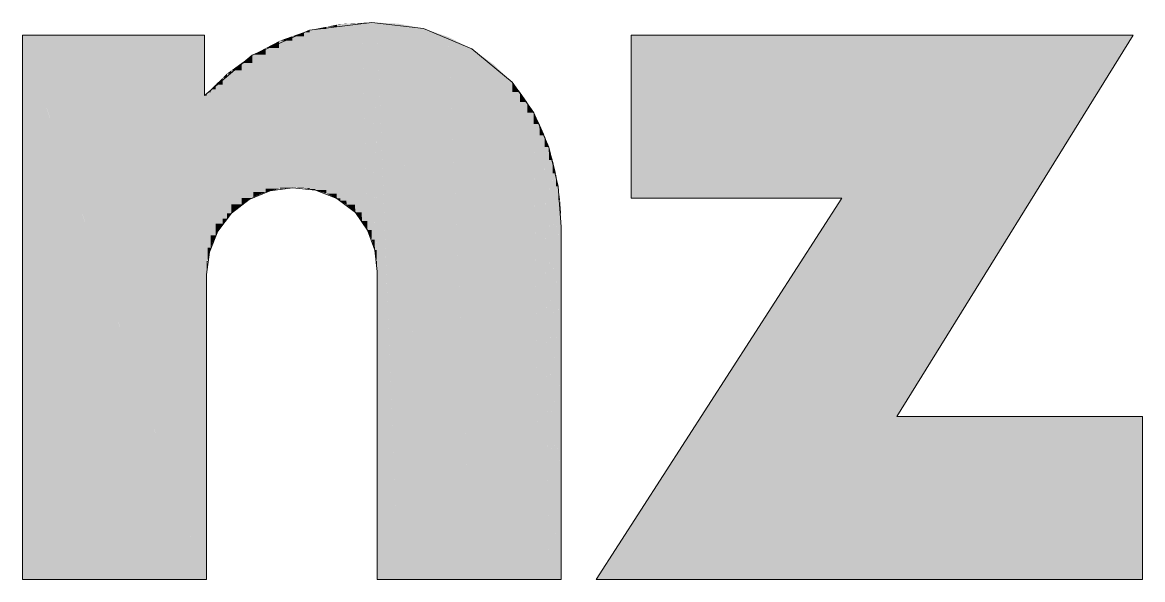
# Model space of a CAD drawing. Extents: x -1 to 1342, y -35 to 723.
# Drawn here: x 1079.57 to 1084.98, y 282 to 284.69 of the extents above; entities that cross this region are included whole.
import ezdxf

# ---------------------------------------------------------------- set-up
doc = ezdxf.new("R2010")
doc.units = 0
doc.layers.get('0').update_dxf_attribs({"lineweight": 18})
doc.layers.add('P11_Plankopf_Ausführung_AF_4_800 Plankopf', color=7, linetype='Continuous', lineweight=25)

# ---------------------------------------------------------------- blocks, each defined once
blk = doc.blocks.new('Referenz-A0SKLQSHLL', base_point=(1054.4775, 131.3883))
at = {"layer": 'P11_Plankopf_Ausführung_AF_4_800 Plankopf', "color": 0, "linetype": 'Continuous', "lineweight": 13, "ltscale": 16.9}
for p, q in [((1081.2577, 284.6908), (1080.9577, 284.6534)), ((1081.5085, 284.6612), (1081.2577, 284.6908)), ((1080.4495, 284.6294), (1079.5699, 284.6294)), ((1079.5699, 284.6294), (1079.5699, 282)), ((1080.4495, 284.3378), (1080.4495, 284.6294)), ((1080.9577, 284.6534), (1080.6807, 284.5325)), ((1081.7409, 284.5625), (1081.5085, 284.6612)), ((1084.9358, 284.629), (1082.511, 284.629)), ((1082.511, 284.629), (1082.511, 283.8412)), ((1083.795, 282.7878), (1084.9358, 284.629)), ((1081.9362, 284.4024), (1081.7409, 284.5625)), ((1080.6807, 284.5325), (1080.4495, 284.3378)), ((1082.04, 284.2542), (1081.9362, 284.4024)), ((1082.113, 284.0887), (1082.04, 284.2542)), ((1082.1589, 283.8985), (1082.113, 284.0887)), ((1080.7662, 283.8779), (1080.6659, 283.8356)), ((1080.8741, 283.8927), (1080.7662, 283.8779)), ((1080.9852, 283.8814), (1080.8741, 283.8927)), ((1081.0892, 283.8405), (1080.9852, 283.8814)), ((1082.1734, 283.7035), (1082.1589, 283.8985)), ((1080.6659, 283.8356), (1080.58, 283.7688)), ((1081.1784, 283.7732), (1081.0892, 283.8405)), ((1083.529, 283.8412), (1082.3422, 282)), ((1082.511, 283.8412), (1083.529, 283.8412)), ((1080.58, 283.7688), (1080.5143, 283.6821)), ((1081.2371, 283.6882), (1081.1784, 283.7732)), ((1082.1734, 282), (1082.1734, 283.7035)), ((1080.5143, 283.6821), (1080.4732, 283.5813)), ((1081.2728, 283.5913), (1081.2371, 283.6882)), ((1081.2833, 283.4886), (1081.2728, 283.5913)), ((1080.4732, 283.5813), (1080.4597, 283.4733)), ((1081.2833, 283.4886), (1081.2833, 282)), ((1080.4597, 282), (1080.4597, 283.4733)), ((1084.9818, 282.7878), (1083.795, 282.7878)), ((1084.9818, 282), (1084.9818, 282.7878)), ((1079.5699, 282), (1080.4597, 282)), ((1081.2833, 282), (1082.1734, 282)), ((1082.3422, 282), (1084.9818, 282))]:
    blk.add_line(p, q, dxfattribs=at)
at = {"layer": 'P11_Plankopf_Ausführung_AF_4_800 Plankopf', "color": 0, "linetype": 'Continuous', "lineweight": 0, "ltscale": 0.0169}
for points in [[(1081.0386, 284.6589), (1080.9852, 284.6589), (1081.0386, 284.6695)], [(1081.0892, 284.6695), (1081.0386, 284.6695), (1081.0892, 284.6795)], [(1081.0878, 283.8645), (1081.0386, 283.8645), (1081.0386, 284.6695)], [(1081.0892, 283.8405), (1081.0892, 284.6695), (1081.0386, 284.6695)], [(1081.1064, 284.6795), (1081.0892, 284.6795), (1081.1064, 284.6829)], [(1081.1062, 283.8405), (1081.0892, 283.8405), (1081.0892, 284.6795)], [(1081.1064, 283.8293), (1081.1064, 284.6795), (1081.0892, 284.6795)], [(1081.1361, 284.6829), (1081.1064, 284.6829), (1081.1361, 284.6845)], [(1081.1355, 283.8293), (1081.1064, 283.8293), (1081.1064, 284.6829)], [(1081.1361, 283.8099), (1081.1361, 284.6829), (1081.1064, 284.6829)], [(1081.1784, 284.6845), (1081.1361, 284.6845), (1081.1784, 284.6867)], [(1081.1767, 283.8099), (1081.1361, 283.8099), (1081.1361, 284.6845)], [(1081.1784, 283.7732), (1081.1784, 284.6845), (1081.1361, 284.6845)], [(1081.2104, 284.6867), (1081.1784, 284.6867), (1081.2104, 284.6883)], [(1081.2091, 283.7732), (1081.1784, 283.7732), (1081.1784, 284.6867)], [(1081.2104, 283.7325), (1081.2104, 284.6867), (1081.1784, 284.6867)], [(1081.2371, 284.6883), (1081.2104, 284.6883), (1081.2371, 284.6897)], [(1081.2359, 283.7325), (1081.2104, 283.7325), (1081.2104, 284.6883)], [(1081.2371, 283.6882), (1081.2371, 284.6883), (1081.2104, 284.6883)], [(1081.2577, 284.6897), (1081.2371, 284.6897), (1081.2577, 284.6908)], [(1081.2568, 283.6882), (1081.2371, 283.6882), (1081.2371, 284.6897)], [(1081.2577, 283.6415), (1081.2577, 284.6897), (1081.2371, 284.6897)], [(1081.258, 283.6415), (1081.2577, 283.6415), (1081.2577, 284.6908)], [(1081.258, 283.6409), (1081.258, 284.6908), (1081.2577, 284.6908)], [(1081.258, 284.6908), (1081.2577, 284.6908), (1081.2577, 284.6908)], [(1081.2721, 283.6409), (1081.258, 283.6409), (1081.258, 284.6908)], [(1081.2728, 284.6901), (1081.258, 284.6901), (1081.258, 284.6908)], [(1081.2728, 283.5913), (1081.2728, 284.6901), (1081.258, 284.6901)], [(1081.2809, 283.5913), (1081.2728, 283.5913), (1081.2728, 284.6901)], [(1081.2813, 284.6897), (1081.2728, 284.6897), (1081.2728, 284.6901)], [(1081.2813, 283.5403), (1081.2813, 284.6897), (1081.2728, 284.6897)], [(1081.2832, 283.5403), (1081.2813, 283.5403), (1081.2813, 284.6897)], [(1081.2833, 284.6896), (1081.2813, 284.6896), (1081.2813, 284.6897)], [(1081.2833, 283.4886), (1081.2833, 284.6896), (1081.2813, 284.6896)], [(1081.3283, 283.4886), (1081.2833, 283.4886), (1081.2833, 284.6896)], [(1081.3842, 284.6849), (1081.2835, 284.6849), (1081.2833, 284.6896)], [(1081.3842, 282), (1081.3842, 284.6849), (1081.2835, 284.6849)], [(1081.3842, 282), (1081.5085, 282), (1081.3842, 284.6849)], [(1081.5085, 284.6612), (1081.3853, 284.6612), (1081.3842, 284.6849)], [(1079.5699, 282), (1080.4495, 282), (1079.5699, 284.6294)], [(1080.4495, 284.3378), (1080.4495, 284.6294), (1079.5699, 284.6294)], [(1080.4495, 284.3378), (1079.6675, 284.3378), (1079.5699, 284.6294)], [(1080.8741, 284.6029), (1080.8149, 284.6029), (1080.8741, 284.6239)], [(1080.93, 284.6239), (1080.8741, 284.6239), (1080.93, 284.6436)], [(1080.9299, 283.8927), (1080.8741, 283.8927), (1080.8741, 284.6239)], [(1080.93, 283.8908), (1080.93, 284.6239), (1080.8741, 284.6239)], [(1080.9577, 284.6436), (1080.93, 284.6436), (1080.9577, 284.6534)], [(1080.9576, 283.8908), (1080.93, 283.8908), (1080.93, 284.6436)], [(1080.9577, 283.8861), (1080.9577, 284.6436), (1080.93, 284.6436)], [(1080.9852, 284.6534), (1080.9577, 284.6534), (1080.9852, 284.6589)], [(1080.9851, 283.8861), (1080.9577, 283.8861), (1080.9577, 284.6534)], [(1080.9852, 283.8814), (1080.9852, 284.6534), (1080.9577, 284.6534)], [(1081.0375, 283.8814), (1080.9852, 283.8814), (1080.9852, 284.6589)], [(1081.0386, 283.8645), (1081.0386, 284.6589), (1080.9852, 284.6589)], [(1081.5085, 282), (1081.5085, 284.6612), (1081.3853, 284.6612)], [(1081.5085, 282), (1081.6282, 282), (1081.5085, 284.6612)], [(1081.6282, 284.6201), (1081.5103, 284.6201), (1081.5085, 284.6612)], [(1081.6282, 282), (1081.6282, 284.6201), (1081.5103, 284.6201)], [(1081.6282, 282), (1081.7409, 282), (1081.6282, 284.6201)], [(1081.7409, 284.5625), (1081.6307, 284.5625), (1081.6282, 284.6201)], [(1082.511, 283.8412), (1083.529, 283.8412), (1082.511, 284.629)], [(1083.529, 283.8412), (1083.529, 284.629), (1082.511, 284.629)], [(1083.529, 282), (1083.795, 282), (1083.529, 284.629)], [(1083.795, 282), (1083.795, 284.629), (1083.529, 284.629)], [(1083.795, 282.7878), (1084.9358, 284.629), (1083.795, 284.629)], [(1080.7453, 284.5347), (1080.6851, 284.5347), (1080.7453, 284.5664)], [(1080.8089, 284.5664), (1080.7453, 284.5664), (1080.8089, 284.5998)], [(1080.8089, 283.8872), (1080.7453, 283.8872), (1080.7453, 284.5664)], [(1080.8089, 283.8872), (1080.8089, 284.5664), (1080.7453, 284.5664)], [(1080.8149, 284.5998), (1080.8089, 284.5998), (1080.8149, 284.6029)], [(1080.8149, 283.8877), (1080.8089, 283.8877), (1080.8089, 284.5998)], [(1080.8149, 283.8877), (1080.8149, 284.5998), (1080.8089, 284.5998)], [(1080.8741, 283.8927), (1080.8149, 283.8927), (1080.8149, 284.6029)], [(1080.8741, 283.8927), (1080.8741, 284.6029), (1080.8149, 284.6029)], [(1081.7409, 282), (1081.7409, 284.5625), (1081.6307, 284.5625)], [(1081.7409, 282), (1081.8442, 282), (1081.7409, 284.5625)], [(1081.8442, 284.4894), (1081.7438, 284.4894), (1081.7409, 284.5625)], [(1080.6807, 284.4953), (1080.6295, 284.4953), (1080.6807, 284.5325)], [(1080.6851, 284.5325), (1080.6807, 284.5325), (1080.6851, 284.5347)], [(1080.6851, 283.8461), (1080.6807, 283.8461), (1080.6807, 284.5325)], [(1080.6851, 283.8461), (1080.6851, 284.5325), (1080.6807, 284.5325)], [(1080.7453, 283.8715), (1080.6851, 283.8715), (1080.6851, 284.5347)], [(1080.7453, 283.8715), (1080.7453, 284.5347), (1080.6851, 284.5347)], [(1080.58, 284.4435), (1080.5581, 284.4435), (1080.58, 284.4594)], [(1080.6295, 284.4594), (1080.58, 284.4594), (1080.6295, 284.4953)], [(1080.6295, 283.8116), (1080.58, 283.8116), (1080.58, 284.4594)], [(1080.6295, 283.8116), (1080.6295, 284.4594), (1080.58, 284.4594)], [(1080.6807, 283.8434), (1080.6295, 283.8434), (1080.6295, 284.4953)], [(1080.6807, 283.8434), (1080.6807, 284.4953), (1080.6295, 284.4953)], [(1081.8442, 282), (1081.8442, 284.4894), (1081.7438, 284.4894)], [(1081.8442, 282), (1081.9362, 282), (1081.8442, 284.4894)], [(1081.9362, 284.4024), (1081.8474, 284.4024), (1081.8442, 284.4894)], [(1080.5378, 284.3908), (1080.504, 284.3908), (1080.5378, 284.4238)], [(1080.5581, 284.4238), (1080.5378, 284.4238), (1080.5581, 284.4435)], [(1080.5581, 283.7428), (1080.5378, 283.7428), (1080.5378, 284.4238)], [(1080.5581, 283.7428), (1080.5581, 284.4238), (1080.5378, 284.4238)], [(1080.58, 283.7688), (1080.5581, 283.7688), (1080.5581, 284.4435)], [(1080.58, 283.7688), (1080.58, 284.4435), (1080.5581, 284.4435)], [(1081.9362, 282), (1081.9362, 284.4024), (1081.8474, 284.4024)], [(1081.9362, 282), (1081.974, 282), (1081.9362, 284.4024)], [(1081.974, 284.3553), (1081.9369, 284.3553), (1081.9362, 284.4024)], [(1080.4597, 284.3378), (1080.4495, 284.3378), (1080.4597, 284.3477)], [(1080.4644, 284.3477), (1080.4597, 284.3477), (1080.4644, 284.3524)], [(1080.4644, 283.5385), (1080.4597, 283.5385), (1080.4597, 284.3477)], [(1080.4644, 283.5385), (1080.4644, 284.3477), (1080.4597, 284.3477)], [(1080.4793, 284.3524), (1080.4644, 284.3524), (1080.4793, 284.3668)], [(1080.4793, 283.6022), (1080.4644, 283.6022), (1080.4644, 284.3524)], [(1080.4793, 283.6022), (1080.4793, 284.3524), (1080.4644, 284.3524)], [(1080.504, 284.3668), (1080.4793, 284.3668), (1080.504, 284.3908)], [(1080.504, 283.6628), (1080.4793, 283.6628), (1080.4793, 284.3668)], [(1080.504, 283.6628), (1080.504, 284.3668), (1080.4793, 284.3668)], [(1080.5378, 283.7188), (1080.504, 283.7188), (1080.504, 284.3908)], [(1080.5378, 283.7188), (1080.5378, 284.3908), (1080.504, 284.3908)], [(1081.974, 282), (1081.974, 284.3553), (1081.9369, 284.3553)], [(1081.974, 282), (1082.0086, 282), (1081.974, 284.3553)], [(1082.0086, 284.3058), (1081.9747, 284.3058), (1081.974, 284.3553)], [(1080.4495, 282), (1080.4495, 284.3378), (1079.6675, 284.3378)], [(1080.4495, 282), (1080.4597, 282), (1080.4495, 284.3378)], [(1080.4597, 283.4733), (1080.4597, 284.3378), (1080.4495, 284.3378)], [(1080.4597, 283.4733), (1080.4532, 283.4733), (1080.4495, 284.3378)], [(1082.0086, 282), (1082.0086, 284.3058), (1081.9747, 284.3058)], [(1082.0086, 282), (1082.04, 282), (1082.0086, 284.3058)], [(1082.04, 284.2542), (1082.0093, 284.2542), (1082.0086, 284.3058)], [(1082.04, 282), (1082.04, 284.2542), (1082.0093, 284.2542)], [(1082.04, 282), (1082.0679, 282), (1082.04, 284.2542)], [(1082.0679, 284.2006), (1082.0407, 284.2006), (1082.04, 284.2542)], [(1082.0679, 282), (1082.0679, 284.2006), (1082.0407, 284.2006)], [(1082.0679, 282), (1082.0923, 282), (1082.0679, 284.2006)], [(1082.0923, 284.1454), (1082.0685, 284.1454), (1082.0679, 284.2006)], [(1082.0923, 282), (1082.0923, 284.1454), (1082.0685, 284.1454)], [(1082.0923, 282), (1082.113, 282), (1082.0923, 284.1454)], [(1082.113, 284.0887), (1082.0929, 284.0887), (1082.0923, 284.1454)], [(1082.113, 282), (1082.113, 284.0887), (1082.0929, 284.0887)], [(1082.113, 282), (1082.1318, 282), (1082.113, 284.0887)], [(1082.1318, 284.0261), (1082.1136, 284.0261), (1082.113, 284.0887)], [(1082.1318, 282), (1082.1318, 284.0261), (1082.1136, 284.0261)], [(1082.1318, 282), (1082.1471, 282), (1082.1318, 284.0261)], [(1082.1471, 283.9627), (1082.1323, 283.9627), (1082.1318, 284.0261)], [(1082.1471, 282), (1082.1471, 283.9627), (1082.1323, 283.9627)], [(1082.1471, 282), (1082.1589, 282), (1082.1471, 283.9627)], [(1082.1589, 283.8985), (1082.1475, 283.8985), (1082.1471, 283.9627)], [(1080.6851, 283.8461), (1080.7453, 283.8715), (1080.6851, 283.8715)], [(1080.7453, 283.8715), (1080.8089, 283.8872), (1080.7453, 283.8872)], [(1080.8089, 283.8872), (1080.8149, 283.8877), (1080.8089, 283.8877)], [(1080.8149, 283.8877), (1080.8741, 283.8927), (1080.8149, 283.8927)], [(1080.93, 283.8908), (1080.9299, 283.8927), (1080.8741, 283.8927)], [(1080.9577, 283.8861), (1080.9576, 283.8908), (1080.93, 283.8908)], [(1080.9852, 283.8814), (1080.9851, 283.8861), (1080.9577, 283.8861)], [(1081.0386, 283.8645), (1081.0375, 283.8814), (1080.9852, 283.8814)], [(1081.0892, 283.8405), (1081.0878, 283.8645), (1081.0386, 283.8645)], [(1082.1589, 282), (1082.1589, 283.8985), (1082.1475, 283.8985)], [(1082.1589, 282), (1082.1673, 282), (1082.1589, 283.8985)], [(1082.1673, 283.8338), (1082.1592, 283.8338), (1082.1589, 283.8985)], [(1080.58, 283.7688), (1080.6295, 283.8116), (1080.58, 283.8116)], [(1080.6295, 283.8116), (1080.6807, 283.8434), (1080.6295, 283.8434)], [(1080.6807, 283.8434), (1080.6851, 283.8461), (1080.6807, 283.8461)], [(1081.1064, 283.8293), (1081.1062, 283.8405), (1081.0892, 283.8405)], [(1081.1361, 283.8099), (1081.1355, 283.8293), (1081.1064, 283.8293)], [(1081.1784, 283.7732), (1081.1767, 283.8099), (1081.1361, 283.8099)], [(1082.1673, 282), (1082.1673, 283.8338), (1082.1592, 283.8338)], [(1082.1673, 282), (1082.1721, 282), (1082.1673, 283.8338)], [(1082.1721, 283.7687), (1082.1674, 283.7687), (1082.1673, 283.8338)], [(1082.3422, 282), (1083.529, 282), (1083.529, 283.8412)], [(1080.5581, 283.7428), (1080.58, 283.7688), (1080.5581, 283.7688)], [(1081.2104, 283.7325), (1081.2091, 283.7732), (1081.1784, 283.7732)], [(1082.1721, 282), (1082.1721, 283.7687), (1082.1674, 283.7687)], [(1082.1721, 282), (1082.1734, 282), (1082.1721, 283.7687)], [(1082.1734, 283.7035), (1082.1721, 283.7035), (1082.1721, 283.7687)], [(1080.504, 283.6628), (1080.5378, 283.7188), (1080.504, 283.7188)], [(1080.5378, 283.7188), (1080.5581, 283.7428), (1080.5378, 283.7428)], [(1081.2371, 283.6882), (1081.2359, 283.7325), (1081.2104, 283.7325)], [(1082.1734, 282), (1082.1734, 283.7035), (1082.1721, 283.7035)], [(1080.4793, 283.6022), (1080.504, 283.6628), (1080.4793, 283.6628)], [(1081.2577, 283.6415), (1081.2568, 283.6882), (1081.2371, 283.6882)], [(1081.258, 283.6409), (1081.258, 283.6415), (1081.2577, 283.6415)], [(1081.2728, 283.5913), (1081.2721, 283.6409), (1081.258, 283.6409)], [(1080.4644, 283.5385), (1080.4793, 283.6022), (1080.4644, 283.6022)], [(1081.2813, 283.5403), (1081.2809, 283.5913), (1081.2728, 283.5913)], [(1080.4597, 283.4733), (1080.4644, 283.5385), (1080.4597, 283.5385)], [(1081.2833, 283.4886), (1081.2832, 283.5403), (1081.2813, 283.5403)], [(1081.3842, 282), (1081.3283, 283.4886), (1081.2833, 283.4886)], [(1081.2833, 282), (1081.3842, 282), (1081.2833, 283.4886)], [(1080.4597, 282), (1080.4597, 283.4733), (1080.4532, 283.4733)], [(1083.795, 282), (1084.9818, 282), (1083.795, 282.7878)], [(1084.9818, 282), (1084.9818, 282.7878), (1083.795, 282.7878)]]:
    blk.add_solid(points, dxfattribs=at)

msp = doc.modelspace()

# ---------------------------------------------------------------- block references
at = {"color": 8, "lineweight": 25, "ltscale": 0.25, "true_color": 0x808080}
msp.add_blockref('Referenz-A0SKLQSHLL', (1054.4775, 131.3883), dxfattribs=at)

doc.saveas('drawing.dxf')
